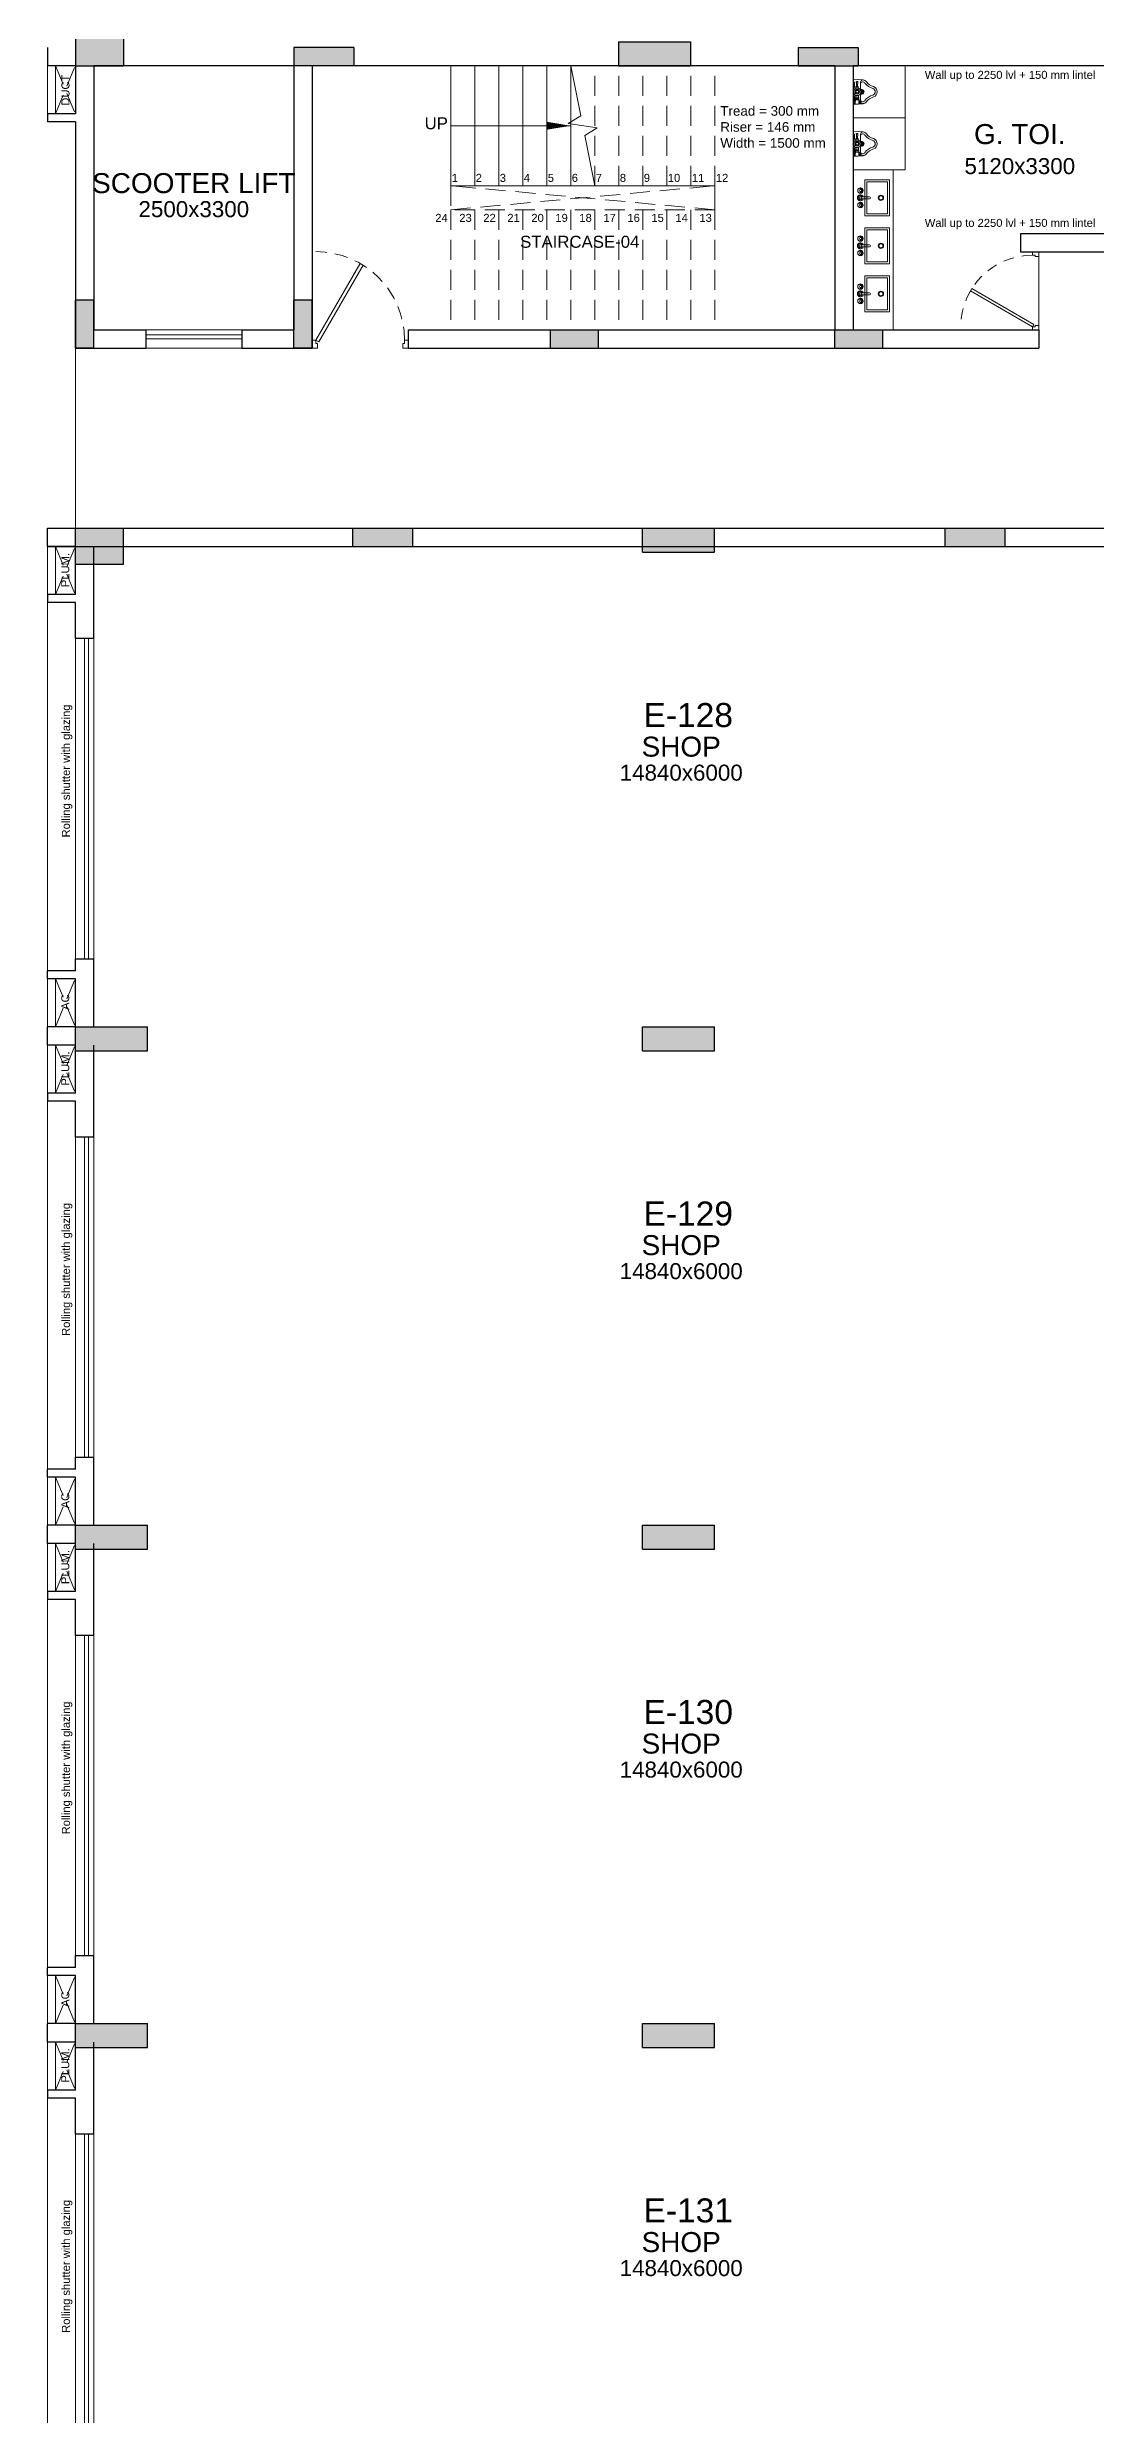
# Model space of a CAD drawing. Header units: metres. Extents: x 9819 to 10514, y 4405 to 4599.
# Drawn here: x 9964.75 to 9977.85, y 4434.66 to 4464.24 of the extents above; entities that cross this region are included whole.
import ezdxf
from ezdxf.enums import TextEntityAlignment as Align

# ---------------------------------------------------------------- set-up
doc = ezdxf.new("R2010")
doc.units = ezdxf.units.M
doc.header["$MEASUREMENT"] = 0
doc.linetypes.add('DASHED2', pattern=[0.375, 0.25, -0.125])
doc.linetypes.add('HIDDEN', pattern=[0.375, 0.25, -0.125])
doc.layers.add('A_COL. NO', color=4, linetype='Continuous')
doc.layers.add('STRU. COL.', color=1, linetype='Continuous')
for name, color, linetype, lineweight in [('A_DOOR-WIN', 23, 'Continuous', 9), ('A_DOTTED', 8, 'HIDDEN', 0), ('A_LEDGE', 252, 'Continuous', 15), ('A_PLUMBING FIXTURES', 8, 'Continuous', 15), ('A_SHOP NO.', 113, 'Continuous', 5), ('A_SILL 0.09', 9, 'Continuous', 9), ('A_STAIRS', 21, 'Continuous', 9), ('A_TEXT', 7, 'Continuous', 5), ('A_WALL', 7, 'Continuous', 30), ('Doorline', 251, 'DASHED2', 13)]:
    doc.layers.add(name, color=color, linetype=linetype, lineweight=lineweight)
doc.layers.get('A_COL. NO').off()
doc.styles.add('A', font='ARIALN.TTF')
doc.styles.get("Standard").update_dxf_attribs({"font": 'arial.ttf'})
doc.dimstyles.new('DIM IN MM', dxfattribs={"dimtxt": 0.18, "dimasz": 0.075, "dimexe": 0.05, "dimexo": 0.05, "dimgap": 0.05, "dimtad": 0, "dimdec": 0, "dimlfac": 1000, "dimzin": 3, "dimdsep": 46, "dimtxsty": 'A', "dimblk1": 'ARCHTICK', "dimblk2": 'ARCHTICK', "dimsah": 1, "dimcen": 0, "dimclrd": 256, "dimclre": 256, "dimclrt": 256, "dimadec": 0, "dimazin": 0, "dimtfac": 1, "dimtdec": 0, "dimtofl": 0, "dimtmove": 1, "dimatfit": 3, "dimfxl": 1, "dimtolj": 1, "dimtzin": 0, "dimlwd": -1, "dimlwe": -1, "dimarcsym": 0})

# ---------------------------------------------------------------- blocks, each defined once
blk = doc.blocks.new('Typical shops Gr.')
at = {"layer": 'A_DOOR-WIN'}
for p, q in [((30.095, -1.08), (30.095, -5.08)), ((30.145, -1.08), (30.145, -5.08)), ((0.465, -5.38), (0.465, -1.38)), ((0.515, -5.38), (0.515, -1.38))]:
    blk.add_line(p, q, dxfattribs=at)
at = {"layer": 'A_DOTTED'}
for p, q in [((0.1, -0.83), (0.35, -0.23)), ((0.1, -0.23), (0.35, -0.83)), ((30.51, -0.23), (30.26, -0.83)), ((30.51, -0.83), (30.26, -0.23)), ((0.1, -6.23), (0.35, -5.63)), ((0.1, -5.63), (0.35, -6.23)), ((30.51, -5.63), (30.26, -6.23)), ((30.51, -6.23), (30.26, -5.63))]:
    blk.add_line(p, q, dxfattribs=at)
at = {"layer": 'A_LEDGE'}
for p, q in [((0, -0.83), (0, -0.23)), ((0.1, -0.83), (0.1, -0.23)), ((30.51, -0.83), (30.51, -0.23)), ((30.61, -0.83), (30.61, -0.23)), ((0, -5.63), (0, -6.23)), ((0.1, -5.63), (0.1, -6.23)), ((30.51, -5.63), (30.51, -6.23)), ((30.61, -5.63), (30.61, -6.23))]:
    blk.add_line(p, q, dxfattribs=at)
at = {"layer": 'A_SILL 0.09'}
for p, q in [((30.03, -5.08), (30.03, -1.08)), ((30.26, -1.08), (30.26, -5.08)), ((0.35, -5.38), (0.35, -1.38)), ((0.58, -1.38), (0.58, -5.38))]:
    blk.add_line(p, q, dxfattribs=at)
at = {"layer": 'A_STAIRS'}
for p, q in [((0, -5.53), (0, -0.93)), ((30.61, -5.53), (30.61, -0.93))]:
    blk.add_line(p, q, dxfattribs=at)
at = {"layer": 'A_WALL'}
for p, q in [((0, -0.23), (0, 0)), ((30.61, 0), (30.61, -0.23)), ((0.35, -0.23), (0, -0.23)), ((0.35, -0.83), (0.35, -0.23)), ((0.58, -1.38), (0.58, -0.23)), ((30.03, -0.23), (30.03, -1.08)), ((30.26, -0.23), (30.61, -0.23)), ((30.26, -0.23), (30.26, -0.83)), ((0.35, -0.83), (0, -0.83)), ((0, -0.83), (0, -0.93)), ((30.26, -0.83), (30.61, -0.83)), ((30.61, -0.83), (30.61, -0.93)), ((0.35, -0.93), (0, -0.93)), ((0.35, -1.38), (0.35, -0.93)), ((30.26, -1.08), (30.03, -1.08)), ((30.26, -0.93), (30.61, -0.93)), ((30.26, -0.93), (30.26, -1.08)), ((0.58, -1.38), (0.35, -1.38)), ((30.03, -5.08), (30.03, -6.23)), ((30.03, -5.08), (30.26, -5.08)), ((30.26, -5.08), (30.26, -5.53)), ((0.35, -5.53), (0, -5.53)), ((0, -5.63), (0, -5.53)), ((0.35, -5.53), (0.35, -5.38)), ((0.35, -5.38), (0.58, -5.38)), ((0.58, -6.23), (0.58, -5.38)), ((30.26, -5.53), (30.61, -5.53)), ((30.61, -5.63), (30.61, -5.53)), ((0.35, -5.63), (0, -5.63)), ((0.35, -6.23), (0.35, -5.63)), ((30.26, -5.63), (30.26, -6.23)), ((30.26, -5.63), (30.61, -5.63)), ((0.35, -6.23), (0, -6.23)), ((30.26, -6.23), (30.61, -6.23))]:
    blk.add_line(p, q, dxfattribs=at)
at = {"layer": 'A_TEXT'}
for s, p in [('PLUM.', (0.274, -0.523)), ('AC', (30.436, -0.531)), ('Rolling shutter with glazing', (0.282, -3.034)), ('Rolling shutter with glazing', (30.399, -3.428)), ('AC', (0.274, -5.923)), ('PLUM.', (30.434, -5.936))]:
    blk.add_text(s, height=0.1, rotation=90, dxfattribs=at).set_placement(p, align=Align.CENTER)
for s, height, p in [('SHOP', 0.25, (7.92, -2.855)), ('SHOP', 0.25, (22.837, -2.855)), ('14840x6000', 0.2, (7.92, -3.155)), ('14840x6000', 0.2, (22.821, -3.155))]:
    blk.add_text(s, height=height, dxfattribs=at).set_placement(p, align=Align.CENTER)
blk = doc.blocks.new('_ARCHTICK')
at = {"color": 0, "linetype": 'ByBlock', "const_width": 0.15}
blk.add_lwpolyline([(-0.5, -0.5), (0.5, 0.5)], dxfattribs=at)
blk = doc.blocks.new('D-900')
at = {"layer": 'A_DOOR-WIN'}
for points in [[(0.45, 0.794), (0.035, 0.075), (0.063, 0.059), (0.478, 0.778)], [(0, 0.075), (0, 0), (0.05, 0), (0.05, 0.043), (0.035, 0.043), (0.035, 0.075)], [(0.9, 0.075), (0.9, 0), (0.85, 0), (0.85, 0.043), (0.865, 0.043), (0.865, 0.075)]]:
    blk.add_lwpolyline(points, close=True, dxfattribs=at)
at = {"layer": 'Doorline', "ltscale": 0.5}
blk.add_arc((0.035, 0.075), 0.83, 0, 90, dxfattribs=at)
blk = doc.blocks.new('6P-BAMBI-flat-18')
at = {"ltscale": 0.5}
for p, q in [((0, 0.143), (0, 0.159)), ((0, 0.159), (0.123, 0.149)), ((0, 0.143), (0, 0.117)), ((0, -0.159), (0, 0.117)), ((0.006, 0.147), (0.023, 0.147)), ((0.006, 0.147), (0.006, 0.113)), ((0.006, 0.113), (0.023, 0.113)), ((0.008, 0.13), (0.021, 0.13)), ((0.014, 0.113), (0.014, 0.059)), ((0.023, 0.15), (0.023, 0.11)), ((0.023, 0.15), (0.025, 0.15)), ((0.023, 0.11), (0.028, 0.11)), ((0.025, 0.15), (0.025, 0.11)), ((0.071, 0.088), (0.026, 0.088)), ((0.026, 0.074), (0.026, 0.088)), ((0.071, 0.074), (0.026, 0.074)), ((0.026, 0.05), (0.026, 0.041)), ((0.026, 0.05), (0.07, 0.05)), ((0.028, 0.12), (0.028, 0.103)), ((0.028, 0.088), (0.028, 0.103)), ((0.028, 0.103), (0.069, 0.103)), ((0.033, 0.05), (0.033, 0.074)), ((0.048, 0.076), (0.048, 0.086)), ((0.064, 0.05), (0.064, 0.074)), ((0.068, 0.088), (0.068, 0.103)), ((0.069, 0.12), (0.069, 0.103)), ((0.069, 0.11), (0.08, 0.11)), ((0.07, 0.05), (0.07, 0.041)), ((0.071, 0.15), (0.08, 0.15)), ((0.071, 0.15), (0.071, 0.11)), ((0.071, 0.074), (0.071, 0.088)), ((0.08, 0.15), (0.08, 0.11)), ((0.086, 0.148), (0.08, 0.149)), ((0.08, 0.147), (0.09, 0.147)), ((0.08, 0.113), (0.09, 0.113)), ((0.082, 0.13), (0.088, 0.13)), ((0.09, 0.147), (0.09, 0.113)), ((0.09, 0.021), (0.09, 0.116)), ((0, -0.159), (0.123, -0.149)), ((0.014, -0.115), (0.014, -0.059)), ((0.027, -0.042), (0.027, -0.045)), ((0.037, -0.045), (0.027, -0.045)), ((0.033, -0.045), (0.033, -0.063)), ((0.033, -0.063), (0.035, -0.065)), ((0.063, -0.063), (0.033, -0.063)), ((0.061, -0.065), (0.035, -0.065)), ((0.039, -0.126), (0.041, -0.069)), ((0.039, -0.126), (0.041, -0.128)), ((0.039, -0.126), (0.057, -0.126)), ((0.041, -0.069), (0.055, -0.069)), ((0.041, -0.128), (0.055, -0.128)), ((0.057, -0.126), (0.055, -0.069)), ((0.057, -0.126), (0.055, -0.128)), ((0.059, -0.045), (0.069, -0.045)), ((0.063, -0.063), (0.061, -0.065)), ((0.063, -0.045), (0.063, -0.063)), ((0.069, -0.042), (0.069, -0.045)), ((0.09, -0.116), (0.09, -0.021))]:
    blk.add_line(p, q, dxfattribs=at)
blk.add_lwpolyline([(0.032, -0.009), (0.048, -0.018), (0.064, -0.009), (0.064, 0.009), (0.048, 0.018), (0.032, 0.009)], close=True)
for centre, radius in [((0.048, 0), 0.0469), ((0.048, 0), 0.03), ((0.048, 0), 0.029), ((0.048, 0), 0.019), ((0.048, 0), 0.016), ((0.105, 0.018), 0.004), ((0.105, 0), 0.004), ((0.118, 0.013), 0.004), ((0.123, 0), 0.004), ((0.105, -0.018), 0.004), ((0.118, -0.013), 0.004)]:
    blk.add_circle(centre, radius, dxfattribs=at)
for centre, radius, start, end in [((0.028, 0.138), 0.0223, 157.5879, 202.4121), ((0.028, 0.121), 0.0223, 157.5879, 202.4121), ((0.028, 0.059), 0.014, 180, 261.7868), ((0.001, 0.138), 0.0223, 337.5879, 22.4121), ((0.001, 0.121), 0.0223, 337.5879, 22.4121), ((0.048, 0.103), 0.0519, 63.7158, 116.2842), ((0.037, 0.059), 0.0295, 67.5879, 112.4121), ((0.037, 0.103), 0.0295, 247.5879, 292.4121), ((0.043, 0.02), 0.0304, 97.8129, 124.2621), ((0.059, 0.059), 0.0295, 67.5879, 112.4121), ((0.059, 0.103), 0.0295, 247.5879, 292.4121), ((0.053, 0.02), 0.0304, 55.7379, 82.1871), ((0.102, 0.138), 0.0223, 157.5879, 202.4121), ((0.102, 0.121), 0.0223, 157.5879, 202.4121), ((0.159, 0.11), 0.0773, 171.3259, 171.3813), ((0.068, 0.138), 0.0223, 337.5879, 22.4121), ((0.068, 0.121), 0.0223, 337.5879, 22.4121), ((0.124, 0.115), 0.0341, 91.4853, 177.6343), ((0.1, 0.119), 0.0185, 116.9779, 124.4727), ((0.119, 0.095), 0.0293, 29.0945, 168.479), ((0.105, 0), 0.03, 240, 120), ((0.105, 0), 0.025, 233.1301, 126.8699), ((0.092, 0.013), 0.004, 295.9057, 96.1735), ((0.118, 0.095), 0.0538, 31.6584, 84.8116), ((0.295, 0.223), 0.189, 217.0065, 254.7999), ((0.297, 0.227), 0.168, 217.9141, 254.9362), ((0.232, 0), 0.043, 0, 71.887), ((0.232, 0), 0.068, 0, 71.887), ((0.028, -0.059), 0.014, 94.096, 180), ((0.022, -0.115), 0.008, 180, 270), ((0.038, -0.018), 0.0275, 247.5879, 267.8858), ((0.046, -0.064), 0.00754, 193.7683, 230.2425), ((0.05, -0.064), 0.00754, 309.7575, 346.2317), ((0.059, -0.018), 0.0275, 272.1142, 292.4121), ((0.119, -0.095), 0.0293, 191.521, 330.9055), ((0.124, -0.115), 0.0341, 182.3657, 268.5147), ((0.092, -0.013), 0.004, 263.8265, 64.0943), ((0.118, -0.095), 0.0538, 275.1884, 328.3416), ((0.295, -0.223), 0.189, 105.2001, 142.9935), ((0.297, -0.227), 0.168, 105.0638, 142.0859), ((0.232, 0), 0.043, 288.113, 0), ((0.232, 0), 0.068, 288.113, 0)]:
    blk.add_arc(centre, radius, start, end, dxfattribs=at)
blk = doc.blocks.new('S7-flat-32')
at = {"ltscale": 0.5}
for p, q in [((5388.851, -19005.32), (5388.851, -19004.87)), ((5388.851, -19004.87), (5389.16, -19004.87)), ((5388.851, -19005.32), (5388.851, -19004.87)), ((5388.851, -19004.87), (5389.16, -19004.87)), ((5388.876, -19005.295), (5388.876, -19004.895)), ((5388.876, -19004.895), (5389.135, -19004.895)), ((5388.876, -19005.295), (5388.876, -19004.895)), ((5388.876, -19004.895), (5389.135, -19004.895)), ((5389.135, -19004.895), (5389.135, -19005.295)), ((5389.135, -19004.895), (5389.135, -19005.295)), ((5389.16, -19004.87), (5389.16, -19005.32)), ((5389.16, -19004.87), (5389.16, -19005.32)), ((5389.194, -19005.083), (5389.103, -19005.083)), ((5389.194, -19005.083), (5389.103, -19005.083)), ((5389.103, -19005.108), (5389.194, -19005.108)), ((5389.103, -19005.108), (5389.194, -19005.108)), ((5389.203, -19005.001), (5389.196, -19005.001)), ((5389.203, -19005.001), (5389.196, -19005.001)), ((5389.203, -19005.008), (5389.196, -19005.008)), ((5389.203, -19005.008), (5389.196, -19005.008)), ((5389.203, -19005.183), (5389.196, -19005.183)), ((5389.203, -19005.183), (5389.196, -19005.183)), ((5389.203, -19005.189), (5389.196, -19005.189)), ((5389.203, -19005.189), (5389.196, -19005.189)), ((5389.212, -19004.993), (5389.212, -19004.986)), ((5389.212, -19004.993), (5389.212, -19004.986)), ((5389.212, -19005.017), (5389.212, -19005.023)), ((5389.212, -19005.017), (5389.212, -19005.023)), ((5389.212, -19005.174), (5389.212, -19005.167)), ((5389.212, -19005.174), (5389.212, -19005.167)), ((5389.212, -19005.198), (5389.212, -19005.205)), ((5389.212, -19005.198), (5389.212, -19005.205)), ((5389.218, -19004.992), (5389.218, -19004.986)), ((5389.218, -19004.992), (5389.218, -19004.986)), ((5389.218, -19005.016), (5389.218, -19005.023)), ((5389.218, -19005.016), (5389.218, -19005.023)), ((5389.218, -19005.174), (5389.218, -19005.167)), ((5389.218, -19005.174), (5389.218, -19005.167)), ((5389.218, -19005.198), (5389.218, -19005.205)), ((5389.218, -19005.198), (5389.218, -19005.205)), ((5389.16, -19005.32), (5388.851, -19005.32)), ((5389.16, -19005.32), (5388.851, -19005.32)), ((5389.135, -19005.295), (5388.876, -19005.295)), ((5389.135, -19005.295), (5388.876, -19005.295))]:
    blk.add_line(p, q, dxfattribs=at)
for centre, radius in [((5388.959, -19005.095), 0.0326), ((5388.959, -19005.095), 0.0326), ((5388.959, -19005.095), 0.025), ((5388.959, -19005.095), 0.025), ((5389.215, -19005.005), 0.0344), ((5389.215, -19005.005), 0.0344), ((5389.215, -19005.186), 0.0344), ((5389.215, -19005.186), 0.0344), ((5389.19, -19005.005), 0.00699), ((5389.19, -19005.005), 0.00699), ((5389.19, -19005.186), 0.00699), ((5389.19, -19005.186), 0.00699), ((5389.215, -19005.005), 0.0125), ((5389.215, -19005.005), 0.0125), ((5389.215, -19005.095), 0.0125), ((5389.215, -19005.095), 0.0125), ((5389.215, -19005.186), 0.0125), ((5389.215, -19005.186), 0.0125), ((5389.215, -19004.98), 0.00699), ((5389.215, -19004.98), 0.00699), ((5389.215, -19005.03), 0.00699), ((5389.215, -19005.03), 0.00699), ((5389.215, -19005.161), 0.00699), ((5389.215, -19005.161), 0.00699), ((5389.215, -19005.211), 0.00699), ((5389.215, -19005.211), 0.00699)]:
    blk.add_circle(centre, radius, dxfattribs=at)
for centre, radius, start, end in [((5389.103, -19005.095), 0.0125, 90, 270), ((5389.103, -19005.095), 0.0125, 90, 270), ((5389.215, -19005.095), 0.0375, 199.6514, 160.3603), ((5389.215, -19005.095), 0.0375, 199.6514, 160.3603), ((5389.215, -19005.005), 0.025, 106.2342, 163.9047), ((5389.215, -19005.005), 0.025, 106.2342, 163.9047), ((5389.215, -19005.005), 0.025, 196.12, 254.0884), ((5389.215, -19005.005), 0.025, 196.12, 254.0884), ((5389.215, -19005.186), 0.025, 106.4413, 164.0789), ((5389.215, -19005.186), 0.025, 106.4413, 164.0789), ((5389.215, -19005.186), 0.025, 195.2407, 254.2093), ((5389.215, -19005.186), 0.025, 195.2407, 254.2093), ((5389.215, -19005.095), 0.025, 210.3431, 149.7554), ((5389.215, -19005.095), 0.025, 210.3431, 149.7554)]:
    blk.add_arc(centre, radius, start, end, dxfattribs=at)
blk = doc.blocks.new('col')
at = {"linetype": 'Continuous'}
blk.add_hatch(color=256, dxfattribs=at).paths.add_polyline_path([(0, 0), (1, 0), (1, 1), (0, 1), (0, 0)])
at = {"linetype": 'Continuous', "lineweight": 25}
for p, q in [((0, 1), (1, 1)), ((0, 1), (0, 0)), ((1, 1), (1, 0)), ((0, 0), (1, 0))]:
    blk.add_line(p, q, dxfattribs=at)
blk = doc.blocks.new('WING-E REVISED COLU.')
at = {"layer": 'STRU. COL.', "zscale": 0.23}
for p, xscale, yscale in [((5452.425, -8867.086), 0.6, 0.45), ((5459.21, -8867.086), 0.9, 0.3), ((5461.455, -8867.086), 0.75, 0.23)]:
    blk.add_blockref('col', p, dxfattribs=dict(at, xscale=xscale, yscale=yscale))
for p, xscale, yscale, rotation in [((5455.155, -8866.856), 0.23, 0.75, 270), ((5452.425, -8870.616), -0.6, 0.23, 270), ((5455.155, -8870.616), -0.6, 0.23, 270), ((5458.363, -8870.386), -0.6, 0.23, 180), ((5461.915, -8870.386), -0.6, 0.23, 180), ((5452.425, -8872.866), -0.6, 0.45, 180), ((5455.893, -8872.866), -0.75, 0.23, 180), ((5459.51, -8872.866), -0.9, 0.3, 180), ((5463.295, -8872.866), -0.75, 0.23, 180), ((5452.425, -8879.096), -0.9, 0.3, 180), ((5459.51, -8879.096), -0.9, 0.3, 180), ((5452.425, -8885.326), -0.9, 0.3, 180), ((5459.51, -8885.326), -0.9, 0.3, 180), ((5452.425, -8891.556), -0.9, 0.3, 180), ((5459.51, -8891.556), -0.9, 0.3, 180)]:
    blk.add_blockref('col', p, dxfattribs=dict(at, xscale=xscale, yscale=yscale, rotation=rotation))

msp = doc.modelspace()

# ---------------------------------------------------------------- linework, layer by layer
at = {"layer": 'A_DOOR-WIN'}
for p, q in [((9967.1845, 4460.6478), (9965.9845, 4460.6478)), ((9967.1845, 4460.5978), (9965.9845, 4460.5978))]:
    msp.add_line(p, q, dxfattribs=at)
at = {"layer": 'A_DOTTED'}
for p, q in [((9964.8545, 4463.4128), (9965.1045, 4464.0128)), ((9964.8545, 4464.0128), (9965.1045, 4463.4128)), ((9969.7945, 4462.5128), (9969.7945, 4462.2128)), ((9969.7945, 4462.2128), (9973.0945, 4462.5128)), ((9973.0945, 4462.2128), (9969.7945, 4462.5128))]:
    msp.add_line(p, q, dxfattribs=at)
at = {"layer": 'A_LEDGE'}
for p, q in [((9964.7545, 4463.4128), (9964.7545, 4464.0128)), ((9964.8545, 4463.4128), (9964.8545, 4464.0128))]:
    msp.add_line(p, q, dxfattribs=at)
at = {"layer": 'A_PLUMBING FIXTURES'}
msp.add_line((9975.3245, 4462.7128), (9975.3245, 4460.7128), dxfattribs=at)
for points in [[(9974.8245, 4464.0128), (9975.4745, 4464.0128), (9975.4745, 4463.3628), (9974.8245, 4463.3628)], [(9974.8245, 4463.3628), (9975.4745, 4463.3628), (9975.4745, 4462.7128), (9974.8245, 4462.7128)]]:
    msp.add_lwpolyline(points, close=True, dxfattribs=at)
at = {"layer": 'A_SILL 0.09'}
for p, q in [((9977.1445, 4460.7128), (9977.1445, 4461.6828)), ((9965.9845, 4460.7128), (9967.1845, 4460.7128)), ((9965.1045, 4460.4828), (9965.1045, 4458.2328)), ((9967.1845, 4460.4828), (9965.9845, 4460.4828))]:
    msp.add_line(p, q, dxfattribs=at)
at = {"layer": 'A_STAIRS'}
for p, q in [((9969.7945, 4462.5128), (9969.7945, 4464.0128)), ((9970.0945, 4462.5128), (9970.0945, 4464.0128)), ((9970.3945, 4462.5128), (9970.3945, 4464.0128)), ((9970.6945, 4462.5128), (9970.6945, 4464.0128)), ((9970.9945, 4462.5128), (9970.9945, 4464.0128)), ((9971.2945, 4462.5128), (9971.2945, 4464.0128)), ((9973.0945, 4462.5128), (9969.7945, 4462.5128)), ((9973.0945, 4462.2128), (9973.0945, 4462.5128))]:
    msp.add_line(p, q, dxfattribs=at)
at = {"layer": 'A_STAIRS', "linetype": 'HIDDEN'}
for p, q in [((9971.5945, 4462.5128), (9971.5945, 4464.0128)), ((9971.8945, 4462.5128), (9971.8945, 4464.0128)), ((9972.1945, 4462.5128), (9972.1945, 4464.0128)), ((9972.4945, 4462.5128), (9972.4945, 4464.0128)), ((9972.7945, 4462.5128), (9972.7945, 4464.0128)), ((9973.0945, 4462.5128), (9973.0945, 4464.0128)), ((9973.0945, 4462.2128), (9969.7945, 4462.2128)), ((9969.7945, 4462.2128), (9969.7945, 4460.7128)), ((9970.0945, 4462.2128), (9970.0945, 4460.7128)), ((9970.3945, 4462.2128), (9970.3945, 4460.7128)), ((9970.6945, 4462.2128), (9970.6945, 4460.7128)), ((9970.9945, 4462.2128), (9970.9945, 4460.7128)), ((9971.2945, 4462.2128), (9971.2945, 4460.7128)), ((9971.5945, 4462.2128), (9971.5945, 4460.7128)), ((9971.8945, 4462.2128), (9971.8945, 4460.7128)), ((9972.1945, 4462.2128), (9972.1945, 4460.7128)), ((9972.4945, 4462.2128), (9972.4945, 4460.7128)), ((9972.7945, 4462.2128), (9972.7945, 4460.7128)), ((9973.0945, 4462.2128), (9973.0945, 4460.7128))]:
    msp.add_line(p, q, dxfattribs=at)
at = {"layer": 'A_STAIRS', "linetype": 'Continuous'}
msp.add_lwpolyline([(9971.5945, 4462.5128), (9971.4691, 4463.1402), (9971.6252, 4463.2352), (9971.2639, 4463.2904), (9971.42, 4463.3854), (9971.2945, 4464.0128)], dxfattribs=at)
at = {"layer": 'A_WALL'}
for p, q in [((9964.7545, 4464.2428), (9964.7545, 4464.0128)), ((9965.1045, 4464.0128), (9964.7545, 4464.0128)), ((9965.1045, 4464.0128), (9965.1045, 4463.4128)), ((9967.8345, 4464.0128), (9965.3345, 4464.0128)), ((9965.3345, 4464.0128), (9965.3345, 4460.7128)), ((9967.8345, 4464.0128), (9967.8345, 4460.7128)), ((9974.5945, 4464.0128), (9968.0645, 4464.0128)), ((9968.0645, 4464.0128), (9968.0645, 4460.4828)), ((9974.5945, 4464.0128), (9974.5945, 4460.7128)), ((9979.9445, 4464.0128), (9974.8245, 4464.0128)), ((9974.8245, 4464.0128), (9974.8245, 4460.7128)), ((9965.1045, 4463.4128), (9964.7545, 4463.4128)), ((9964.7545, 4463.4128), (9964.7545, 4463.3128)), ((9965.1045, 4463.3128), (9964.7545, 4463.3128)), ((9965.1045, 4463.3128), (9965.1045, 4460.4828)), ((9979.9445, 4461.9128), (9976.9145, 4461.9128)), ((9976.9145, 4461.9128), (9976.9145, 4461.6828)), ((9978.3445, 4461.6828), (9976.9145, 4461.6828)), ((9965.3345, 4460.7128), (9965.9845, 4460.7128)), ((9965.9845, 4460.7128), (9965.9845, 4460.4828)), ((9967.1845, 4460.7128), (9967.8345, 4460.7128)), ((9967.1845, 4460.7128), (9967.1845, 4460.4828)), ((9969.2645, 4460.7128), (9974.5945, 4460.7128)), ((9969.2645, 4460.7128), (9969.2645, 4460.4828)), ((9974.8245, 4460.7128), (9977.1445, 4460.7128)), ((9977.1445, 4460.7128), (9977.1445, 4460.4828)), ((9965.1045, 4460.4828), (9965.9845, 4460.4828)), ((9967.1845, 4460.4828), (9968.0645, 4460.4828)), ((9969.2645, 4460.4828), (9977.1445, 4460.4828)), ((9964.7545, 4458.2328), (9995.3645, 4458.2328)), ((9964.7545, 4458.0028), (9995.3645, 4458.0028))]:
    msp.add_line(p, q, dxfattribs=at)

# ---------------------------------------------------------------- block references
at = {"layer": 'A_COL. NO'}
msp.add_blockref('WING-E REVISED COLU.', (4512.6793, 13331.0986), dxfattribs=at)
at = {"layer": 'A_DOOR-WIN', "xscale": 1.333333333270275, "yscale": 1.333333333270275, "zscale": 1.333333333270275}
msp.add_blockref('D-900', (9968.0645, 4460.4828), dxfattribs=at)
at = {"layer": 'A_DOOR-WIN', "xscale": 1.077777777727252, "yscale": 1.077777777727252, "zscale": 1.077777777727252, "rotation": 90}
msp.add_blockref('D-900', (9977.1445, 4460.7128), dxfattribs=at)
at = {"layer": 'A_PLUMBING FIXTURES', "ltscale": 0.5, "xscale": -1}
for name, p, rotation in [('6P-BAMBI-flat-18', (9974.8245, 4463.6878), 180.0006327044504), ('6P-BAMBI-flat-18', (9974.8245, 4463.0378), 180.0006327044504), ('S7-flat-32', (15363.7095, 23467.577), 0.001265408673765123), ('S7-flat-32', (15363.7095, 23466.977), 0.001265408673765123), ('S7-flat-32', (15363.7095, 23466.377), 0.001265408673765123)]:
    msp.add_blockref(name, p, dxfattribs=dict(at, rotation=rotation))
at = {"layer": 'A_WALL'}
for p in [(9964.7545, 4458.2328), (9964.7545, 4452.0028), (9964.7545, 4445.7728), (9964.7545, 4439.5428)]:
    msp.add_blockref('Typical shops Gr.', p, dxfattribs=at)

# ---------------------------------------------------------------- texts
at = {"layer": 'A_SHOP NO.'}
for s, p in [('E-128', (9972.7624, 4455.748)), ('E-129', (9972.7624, 4449.518)), ('E-130', (9972.7624, 4443.2883)), ('E-131', (9972.7624, 4437.0583))]:
    msp.add_text(s, height=0.3, dxfattribs=at).set_placement(p, align=Align.CENTER)
at = {"layer": 'A_STAIRS'}
for s, p in [('1', (9969.8074, 4462.5616)), ('2', (9970.1074, 4462.5616)), ('3', (9970.4074, 4462.5616)), ('4', (9970.7074, 4462.5616)), ('5', (9971.0074, 4462.5616)), ('6', (9971.3074, 4462.5616)), ('7', (9971.6074, 4462.5616)), ('8', (9971.9074, 4462.5616)), ('9', (9972.2074, 4462.5616)), ('10', (9972.5074, 4462.5616)), ('11', (9972.8074, 4462.5616)), ('12', (9973.1074, 4462.5616))]:
    msp.add_text(s, height=0.1, dxfattribs=at).set_placement(p)
for s, p in [('24', (9969.7575, 4462.0617)), ('23', (9970.0575, 4462.0617)), ('22', (9970.3575, 4462.0617)), ('21', (9970.6575, 4462.0617)), ('20', (9970.9575, 4462.0617)), ('19', (9971.2575, 4462.0617)), ('18', (9971.5575, 4462.0617)), ('17', (9971.8575, 4462.0617)), ('16', (9972.1575, 4462.0617)), ('15', (9972.4575, 4462.0617)), ('14', (9972.7575, 4462.0617)), ('13', (9973.0575, 4462.0617))]:
    msp.add_text(s, height=0.1, dxfattribs=at).set_placement(p, align=Align.RIGHT)
at = {"layer": 'A_TEXT'}
msp.add_text('DUCT', height=0.1, rotation=90, dxfattribs=at).set_placement((9965.0307, 4463.7072), align=Align.CENTER)
for s, height, p in [('Wall up to 2250 lvl + 150 mm lintel', 0.1, (9976.7839, 4463.849)), ('UP', 0.15, (9969.6143, 4463.2188)), ('G. TOI.', 0.25, (9976.9056, 4463.0336)), ('SCOOTER LIFT', 0.25, (9966.5845, 4462.4208)), ('5120x3300', 0.2, (9976.9056, 4462.6586)), ('2500x3300', 0.2, (9966.5845, 4462.1208)), ('Wall up to 2250 lvl + 150 mm lintel', 0.1, (9976.7839, 4461.999)), ('STAIRCASE-04', 0.15, (9971.4069, 4461.7378))]:
    msp.add_text(s, height=height, dxfattribs=at).set_placement(p, align=Align.CENTER)
at = {"layer": 'A_TEXT', "insert": (9973.9939, 4463.5081), "char_height": 0.12, "width": 1.661733, "attachment_point": 2}
msp.add_mtext('\\pxql;Tread = 300 mm\\PRiser = 146 mm\\PWidth = 1500 mm', dxfattribs=at)

# ---------------------------------------------------------------- leaders
at = {"layer": 'A_STAIRS'}
msp.add_leader([(9971.2945, 4463.2628), (9969.7945, 4463.2628)], dimstyle='DIM IN MM', override={"dimasz": 0.3, "dimgap": 0.05, "dimtad": 0}, dxfattribs=at)

doc.saveas('drawing.dxf')
